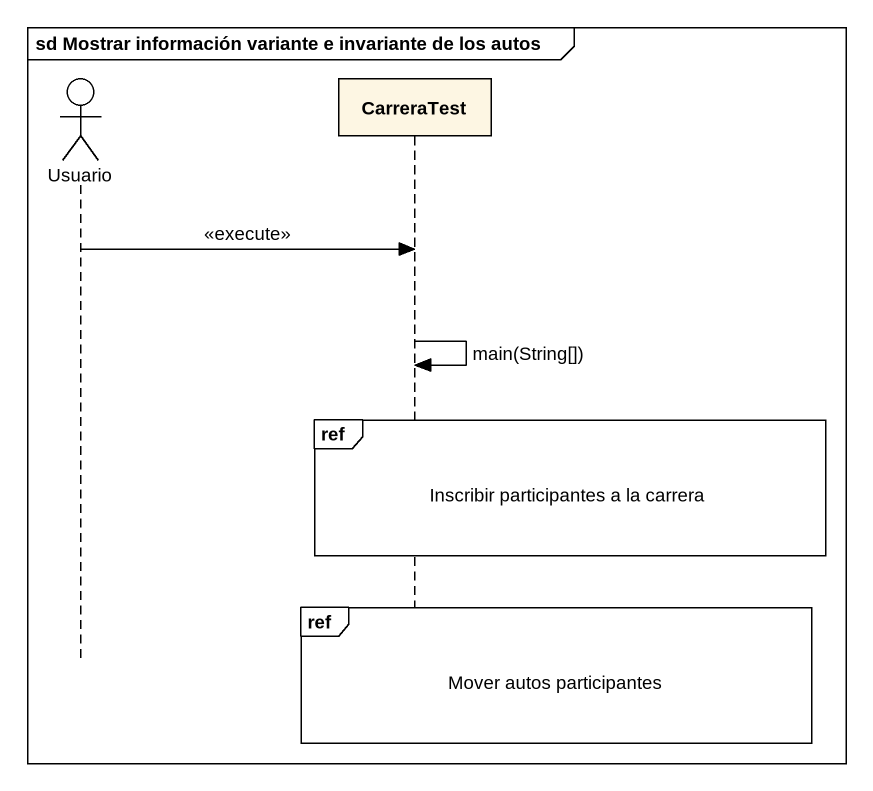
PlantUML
@startuml
mainframe sd Mostrar información variante e invariante de los autos
hide footbox
actor Usuario
participant CarreraTest

Usuario -> CarreraTest : <<execute>>
CarreraTest -> CarreraTest : main(String[])
ref over CarreraTest : Inscribir participantes a la carrera
ref over CarreraTest : Mover autos participantes
@enduml
